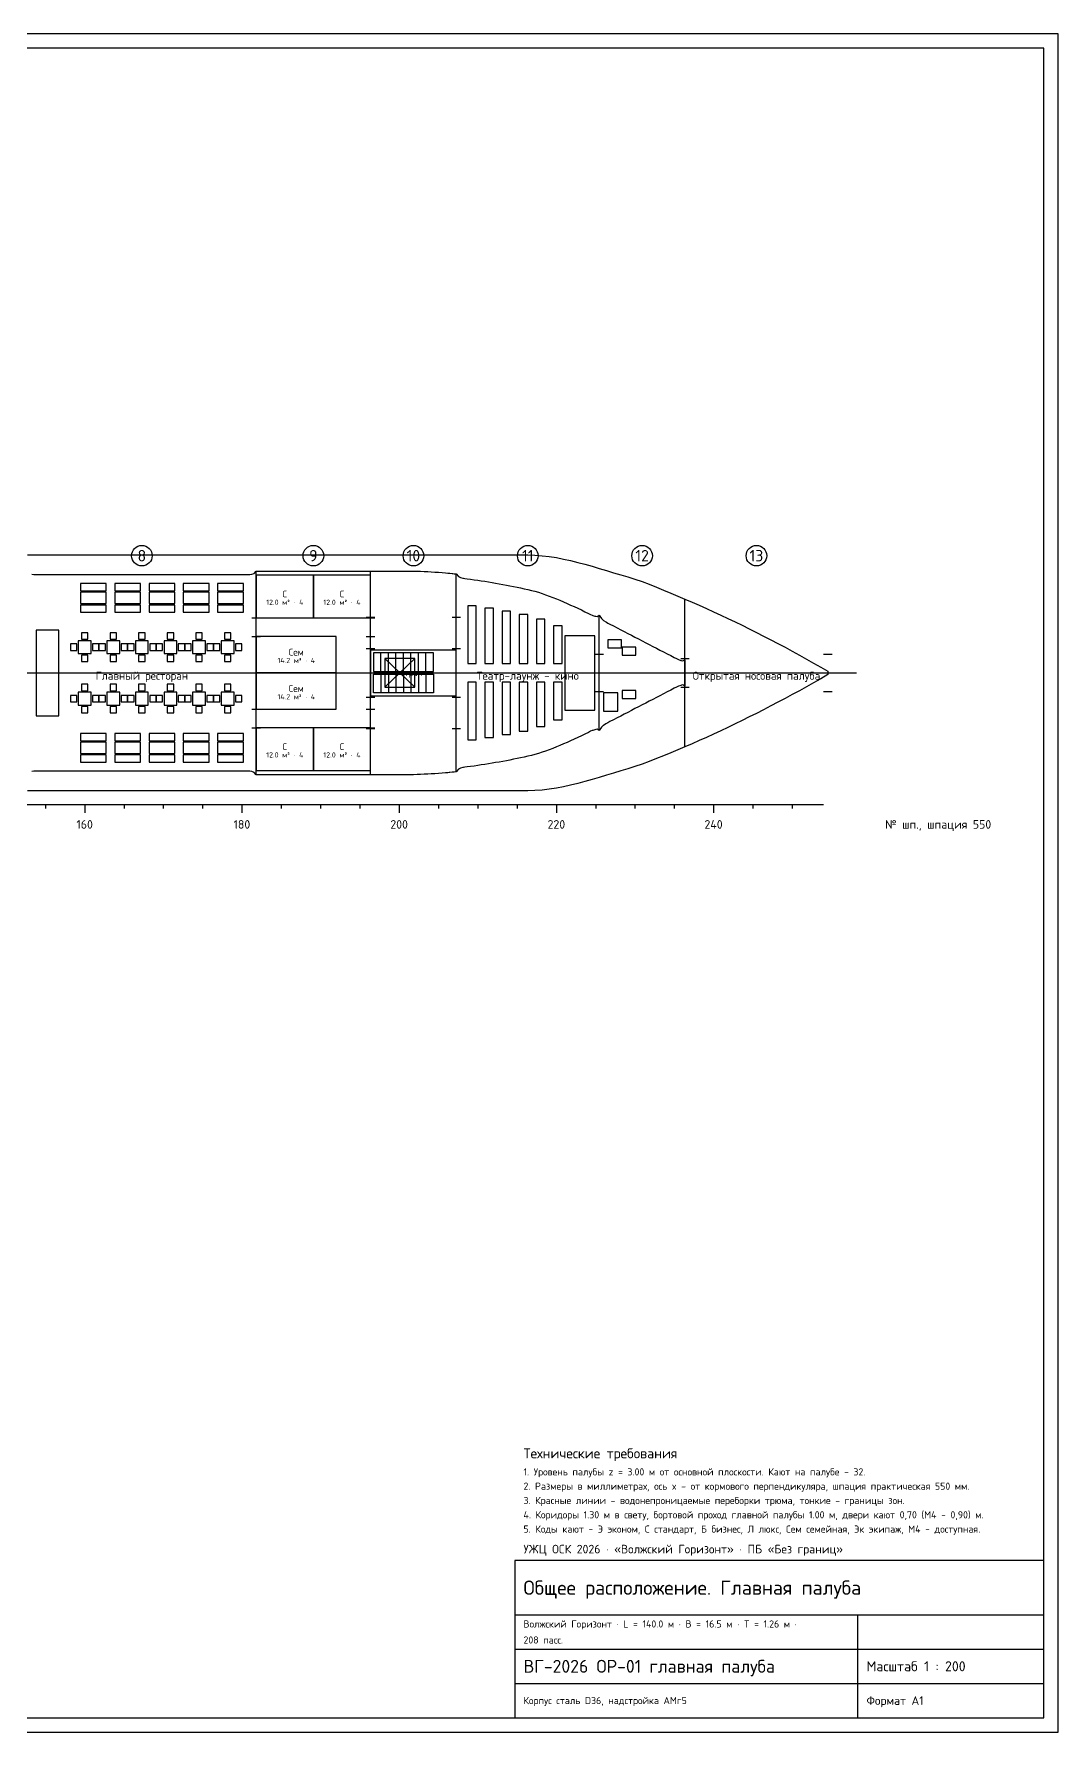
# Model space of a CAD drawing. Header units: millimetres. Extents: x -12100 to 156100, y -74100 to 44700.
# Drawn here: x 84450 to 156100, y -74100 to 44700 of the extents above; entities that cross this region are included whole.
import ezdxf
from ezdxf.enums import TextEntityAlignment as Align

# ---------------------------------------------------------------- set-up
doc = ezdxf.new("R2010")
doc.units = ezdxf.units.MM
doc.linetypes.add('CENTER', pattern=[5.08, 3.175, -0.635, 0.635, -0.635])
for name, color, linetype in [('00_РАМКА', 7, 'Continuous'), ('01_ОБШИВКА', 7, 'Continuous'), ('02_ПАЛУБЫ', 4, 'Continuous'), ('06_ПОМЕЩЕНИЯ', 8, 'Continuous'), ('07_ОСИ', 2, 'CENTER'), ('08_ТЕКСТ', 7, 'Continuous'), ('09_РАЗМЕРЫ', 6, 'Continuous'), ('11_КАЮТЫ', 30, 'Continuous'), ('12_ТРАПЫ_ЛИФТЫ', 6, 'Continuous'), ('14_МЕБЕЛЬ', 252, 'Continuous')]:
    doc.layers.add(name, color=color, linetype=linetype)
doc.styles.add('ГОСТ', font='isocpeur.ttf')

msp = doc.modelspace()

# ---------------------------------------------------------------- linework, layer by layer
at = {"layer": '00_РАМКА'}
for p, q in [((118100, -65900), (155100, -65900)), ((142100, -73100), (142100, -65900)), ((118100, -68300), (155100, -68300)), ((118100, -70700), (155100, -70700))]:
    msp.add_line(p, q, dxfattribs=at)
for points in [[(-12100, -74100), (156100, -74100), (156100, 44700), (-12100, 44700)], [(-8100, -73100), (155100, -73100), (155100, 43700), (-8100, 43700)], [(118100, -73100), (155100, -73100), (155100, -62100), (118100, -62100)]]:
    msp.add_lwpolyline(points, close=True, dxfattribs=at)
at = {"layer": '01_ОБШИВКА'}
msp.add_lwpolyline([(84000, 8250), (84500, 8250), (85000, 8250), (85500, 8250), (86000, 8250), (86500, 8250), (87000, 8250), (87500, 8250), (88000, 8250), (88500, 8250), (89000, 8250), (89500, 8250), (90000, 8250), (90500, 8250), (91000, 8250), (91500, 8250), (92000, 8250), (92500, 8250), (93000, 8250), (93500, 8250), (94000, 8250), (94500, 8250), (95000, 8250), (95500, 8250), (96000, 8250), (96500, 8250), (97000, 8250), (97500, 8250), (98000, 8250), (98500, 8250), (99000, 8250), (99500, 8250), (100000, 8250), (100500, 8250), (101000, 8250), (101500, 8250), (102000, 8250), (102500, 8250), (103000, 8250), (103500, 8250), (104000, 8250), (104500, 8250), (105000, 8250), (105500, 8250), (106000, 8250), (106500, 8250), (107000, 8250), (107500, 8250), (108000, 8250), (108500, 8250), (109000, 8250), (109500, 8250), (110000, 8250), (110500, 8250), (111000, 8250), (111500, 8250), (112000, 8250), (112500, 8250), (113000, 8250), (113500, 8250), (114000, 8250), (114500, 8250), (115000, 8250), (115500, 8250), (116000, 8250), (116500, 8250), (117000, 8250), (117500, 8250), (118000, 8250), (118500, 8250), (119000, 8250), (119500, 8237), (120000, 8200), (120500, 8141), (121000, 8062), (121500, 7966), (122000, 7856), (122500, 7732), (123000, 7599), (123500, 7457), (124000, 7310), (124500, 7160), (125000, 7008), (125500, 6859), (126000, 6712), (126500, 6558), (127000, 6385), (127500, 6198), (128000, 5999), (128500, 5794), (129000, 5585), (129500, 5378), (130000, 5169), (130500, 4954), (131000, 4734), (131500, 4509), (132000, 4280), (132500, 4048), (133000, 3813), (133500, 3574), (134000, 3330), (134500, 3082), (135000, 2830), (135500, 2574), (136000, 2315), (136500, 2053), (137000, 1788), (137500, 1519), (138000, 1246), (138500, 970), (139000, 690), (139500, 406), (140000, 119), (140000, -119), (139500, -406), (139000, -690), (138500, -970), (138000, -1246), (137500, -1519), (137000, -1788), (136500, -2053), (136000, -2315), (135500, -2574), (135000, -2830), (134500, -3082), (134000, -3330), (133500, -3574), (133000, -3813), (132500, -4048), (132000, -4280), (131500, -4509), (131000, -4734), (130500, -4954), (130000, -5169), (129500, -5378), (129000, -5585), (128500, -5794), (128000, -5999), (127500, -6198), (127000, -6385), (126500, -6558), (126000, -6712), (125500, -6859), (125000, -7008), (124500, -7160), (124000, -7310), (123500, -7457), (123000, -7599), (122500, -7732), (122000, -7856), (121500, -7966), (121000, -8062), (120500, -8141), (120000, -8200), (119500, -8237), (119000, -8250), (118500, -8250), (118000, -8250), (117500, -8250), (117000, -8250), (116500, -8250), (116000, -8250), (115500, -8250), (115000, -8250), (114500, -8250), (114000, -8250), (113500, -8250), (113000, -8250), (112500, -8250), (112000, -8250), (111500, -8250), (111000, -8250), (110500, -8250), (110000, -8250), (109500, -8250), (109000, -8250), (108500, -8250), (108000, -8250), (107500, -8250), (107000, -8250), (106500, -8250), (106000, -8250), (105500, -8250), (105000, -8250), (104500, -8250), (104000, -8250), (103500, -8250), (103000, -8250), (102500, -8250), (102000, -8250), (101500, -8250), (101000, -8250), (100500, -8250), (100000, -8250), (99500, -8250), (99000, -8250), (98500, -8250), (98000, -8250), (97500, -8250), (97000, -8250), (96500, -8250), (96000, -8250), (95500, -8250), (95000, -8250), (94500, -8250), (94000, -8250), (93500, -8250), (93000, -8250), (92500, -8250), (92000, -8250), (91500, -8250), (91000, -8250), (90500, -8250), (90000, -8250), (89500, -8250), (89000, -8250), (88500, -8250), (88000, -8250), (87500, -8250), (87000, -8250), (86500, -8250), (86000, -8250), (85500, -8250), (85000, -8250), (84500, -8250), (84000, -8250)], dxfattribs=at)
at = {"layer": '02_ПАЛУБЫ'}
msp.add_lwpolyline([(84300, 6907), (84450, 6882), (84500, 6877), (84600, 6874), (85000, 6874), (85500, 6874), (86000, 6874), (86500, 6874), (87000, 6874), (87500, 6874), (88000, 6874), (88500, 6874), (89000, 6874), (89500, 6874), (90000, 6874), (90500, 6874), (91000, 6874), (91500, 6874), (92000, 6874), (92500, 6874), (93000, 6874), (93500, 6874), (94000, 6874), (94500, 6874), (95000, 6874), (95500, 6874), (96000, 6874), (96500, 6874), (97000, 6874), (97500, 6874), (98000, 6874), (98500, 6874), (99000, 6874), (99400, 6874), (99500, 6877), (99550, 6882), (99700, 6907), (99850, 6959), (100000, 7124), (100150, 7124), (100300, 7124), (100450, 7124), (100500, 7124), (100600, 7124), (101000, 7124), (101500, 7124), (102000, 7124), (102500, 7124), (103000, 7124), (103500, 7124), (104000, 7124), (104500, 7124), (105000, 7124), (105500, 7124), (106000, 7124), (106500, 7124), (107000, 7124), (107500, 7124), (108000, 7124), (108500, 7124), (109000, 7124), (109500, 7124), (110000, 7124), (110250, 7124), (110500, 7124), (110750, 7124), (111000, 7121), (111250, 7115), (111500, 7107), (111750, 7096), (112000, 7084), (112250, 7070), (112500, 7053), (112750, 7035), (113000, 7016), (113250, 6994), (113400, 6981), (113500, 6972), (113550, 6967), (113700, 6952), (113750, 6947), (113850, 6937), (114000, 6921), (114150, 6739), (114250, 6690), (114300, 6671), (114450, 6627), (114500, 6617), (114600, 6601), (114750, 6583), (115000, 6550), (115250, 6516), (115500, 6481), (115750, 6444), (116000, 6406), (116250, 6366), (116500, 6324), (116750, 6281), (117000, 6237), (117250, 6191), (117500, 6144), (117750, 6095), (118000, 6045), (118250, 5993), (118500, 5940), (118750, 5885), (119000, 5828), (119250, 5771), (119500, 5711), (119750, 5639), (120000, 5557), (120250, 5470), (120500, 5377), (120750, 5281), (121000, 5180), (121250, 5077), (121500, 4970), (121750, 4861), (122000, 4749), (122250, 4635), (122500, 4519), (122750, 4401), (123000, 4282), (123250, 4161), (123400, 4087), (123500, 4042), (123550, 4022), (123700, 3973), (123750, 3961), (123850, 3949), (124000, 4040), (124150, 3799), (124250, 3711), (124300, 3672), (124450, 3570), (124500, 3540), (124600, 3486), (124750, 3409), (125000, 3281), (125250, 3152), (125500, 3023), (125750, 2893), (126000, 2764), (126250, 2634), (126500, 2503), (126750, 2373), (127000, 2243), (127250, 2113), (127500, 1983), (127750, 1854), (128000, 1724), (128250, 1595), (128500, 1466), (128750, 1336), (129000, 1207), (129250, 1077), (129400, 998), (129500, 949), (129550, 927), (129700, 872), (129750, 859), (129850, 842), (130000, 924), (130000, -924), (129850, -842), (129750, -859), (129700, -872), (129550, -927), (129500, -949), (129400, -998), (129250, -1077), (129000, -1207), (128750, -1336), (128500, -1466), (128250, -1595), (128000, -1724), (127750, -1854), (127500, -1983), (127250, -2113), (127000, -2243), (126750, -2373), (126500, -2503), (126250, -2634), (126000, -2764), (125750, -2893), (125500, -3023), (125250, -3152), (125000, -3281), (124750, -3409), (124600, -3486), (124500, -3540), (124450, -3570), (124300, -3672), (124250, -3711), (124150, -3799), (124000, -4040), (123850, -3949), (123750, -3961), (123700, -3973), (123550, -4022), (123500, -4042), (123400, -4087), (123250, -4161), (123000, -4282), (122750, -4401), (122500, -4519), (122250, -4635), (122000, -4749), (121750, -4861), (121500, -4970), (121250, -5077), (121000, -5180), (120750, -5281), (120500, -5377), (120250, -5470), (120000, -5557), (119750, -5639), (119500, -5711), (119250, -5771), (119000, -5828), (118750, -5885), (118500, -5940), (118250, -5993), (118000, -6045), (117750, -6095), (117500, -6144), (117250, -6191), (117000, -6237), (116750, -6281), (116500, -6324), (116250, -6366), (116000, -6406), (115750, -6444), (115500, -6481), (115250, -6516), (115000, -6550), (114750, -6583), (114600, -6601), (114500, -6617), (114450, -6627), (114300, -6671), (114250, -6690), (114150, -6739), (114000, -6921), (113850, -6937), (113750, -6947), (113700, -6952), (113550, -6967), (113500, -6972), (113400, -6981), (113250, -6994), (113000, -7016), (112750, -7035), (112500, -7053), (112250, -7070), (112000, -7084), (111750, -7096), (111500, -7107), (111250, -7115), (111000, -7121), (110750, -7124), (110500, -7124), (110250, -7124), (110000, -7124), (109500, -7124), (109000, -7124), (108500, -7124), (108000, -7124), (107500, -7124), (107000, -7124), (106500, -7124), (106000, -7124), (105500, -7124), (105000, -7124), (104500, -7124), (104000, -7124), (103500, -7124), (103000, -7124), (102500, -7124), (102000, -7124), (101500, -7124), (101000, -7124), (100600, -7124), (100500, -7124), (100450, -7124), (100300, -7124), (100150, -7124), (100000, -7124), (99850, -6959), (99700, -6907), (99550, -6882), (99500, -6877), (99400, -6874), (99000, -6874), (98500, -6874), (98000, -6874), (97500, -6874), (97000, -6874), (96500, -6874), (96000, -6874), (95500, -6874), (95000, -6874), (94500, -6874), (94000, -6874), (93500, -6874), (93000, -6874), (92500, -6874), (92000, -6874), (91500, -6874), (91000, -6874), (90500, -6874), (90000, -6874), (89500, -6874), (89000, -6874), (88500, -6874), (88000, -6874), (87500, -6874), (87000, -6874), (86500, -6874), (86000, -6874), (85500, -6874), (85000, -6874), (84600, -6874), (84500, -6877), (84450, -6882), (84300, -6907)], dxfattribs=at)
at = {"layer": '06_ПОМЕЩЕНИЯ'}
for p, q in [((100000, -7124), (100000, 7124)), ((100000, -7124), (100000, 7124)), ((108000, -7124), (108000, 7124)), ((108000, -7124), (108000, 7124)), ((114000, -6921), (114000, 6921)), ((114000, -6921), (114000, 6921)), ((130000, -5169), (130000, 5169)), ((99700, 3840), (100300, 3840)), ((107700, 3900), (108300, 3900)), ((107700, 3840), (108300, 3840)), ((113700, 3900), (114300, 3900)), ((124000, -4040), (124000, 4040)), ((124000, -4040), (124000, 4040)), ((99700, 2540), (100300, 2540)), ((107700, 2540), (108300, 2540)), ((107700, 1700), (108300, 1700)), ((113700, 1700), (114300, 1700)), ((123700, 1300), (124300, 1300)), ((139700, 1300), (140300, 1300)), ((129700, 1000), (130300, 1000)), ((130000, -924), (130000, 924)), ((129700, -1000), (130300, -1000)), ((107700, -1700), (108300, -1700)), ((113700, -1700), (114300, -1700)), ((123700, -1300), (124300, -1300)), ((139700, -1300), (140300, -1300)), ((99700, -2540), (100300, -2540)), ((107700, -2540), (108300, -2540)), ((99700, -3840), (100300, -3840)), ((107700, -3840), (108300, -3840)), ((107700, -3900), (108300, -3900)), ((113700, -3900), (114300, -3900))]:
    msp.add_line(p, q, dxfattribs=at)
for centre in [(92000, 8200), (104000, 8200), (111000, 8200), (119000, 8200), (127000, 8200), (135000, 8200)]:
    msp.add_circle(centre, 720, dxfattribs=at)
at = {"layer": '07_ОСИ'}
msp.add_line((-2000, 0), (142000, 0), dxfattribs=at)
at = {"layer": '09_РАЗМЕРЫ'}
for p, q in [((0, -9200), (139700, -9200)), ((85250, -9200), (85250, -9480)), ((88000, -9200), (88000, -9800)), ((90750, -9200), (90750, -9480)), ((93500, -9200), (93500, -9480)), ((96250, -9200), (96250, -9480)), ((99000, -9200), (99000, -9800)), ((101750, -9200), (101750, -9480)), ((104500, -9200), (104500, -9480)), ((107250, -9200), (107250, -9480)), ((110000, -9200), (110000, -9800)), ((112750, -9200), (112750, -9480)), ((115500, -9200), (115500, -9480)), ((118250, -9200), (118250, -9480)), ((121000, -9200), (121000, -9800)), ((123750, -9200), (123750, -9480)), ((126500, -9200), (126500, -9480)), ((129250, -9200), (129250, -9480)), ((132000, -9200), (132000, -9800)), ((134750, -9200), (134750, -9480)), ((137500, -9200), (137500, -9480))]:
    msp.add_line(p, q, dxfattribs=at)
at = {"layer": '11_КАЮТЫ'}
for points in [[(100000, 3840), (104000, 3840), (104000, 6840), (100000, 6840)], [(104000, 3840), (108000, 3840), (108000, 6840), (104000, 6840)], [(100000, 0), (105600, 0), (105600, 2540), (100000, 2540)], [(100000, -2540), (105600, -2540), (105600, 0), (100000, 0)], [(100000, -6840), (104000, -6840), (104000, -3840), (100000, -3840)], [(104000, -6840), (108000, -6840), (108000, -3840), (104000, -3840)]]:
    msp.add_lwpolyline(points, close=True, dxfattribs=at)
at = {"layer": '12_ТРАПЫ_ЛИФТЫ'}
for p, q in [((108725, 100), (108725, 1400)), ((109250, 100), (109250, 1400)), ((109775, 100), (109775, 1400)), ((110300, 100), (110300, 1400)), ((110825, 100), (110825, 1400)), ((111350, 100), (111350, 1400)), ((111875, 100), (111875, 1400)), ((109000, -1000), (111100, 1000)), ((109000, 1000), (111100, -1000)), ((108725, -100), (108725, -1400)), ((109250, -100), (109250, -1400)), ((109775, -100), (109775, -1400)), ((110300, -100), (110300, -1400)), ((110825, -100), (110825, -1400)), ((111350, -100), (111350, -1400)), ((111875, -100), (111875, -1400))]:
    msp.add_line(p, q, dxfattribs=at)
for points in [[(108000, -1600), (114000, -1600), (114000, 1600), (108000, 1600)], [(108200, 100), (112400, 100), (112400, 1400), (108200, 1400)], [(109000, -1000), (111100, -1000), (111100, 1000), (109000, 1000)], [(108200, -100), (112400, -100), (112400, -1400), (108200, -1400)]]:
    msp.add_lwpolyline(points, close=True, dxfattribs=at)
at = {"layer": '14_МЕБЕЛЬ'}
for points in [[(87700, 5744), (89500, 5744), (89500, 6244), (87700, 6244)], [(90100, 5744), (91900, 5744), (91900, 6244), (90100, 6244)], [(92500, 5744), (94300, 5744), (94300, 6244), (92500, 6244)], [(94900, 5744), (96700, 5744), (96700, 6244), (94900, 6244)], [(97300, 5744), (99100, 5744), (99100, 6244), (97300, 6244)], [(87700, 4844), (89500, 4844), (89500, 5644), (87700, 5644)], [(90100, 4844), (91900, 4844), (91900, 5644), (90100, 5644)], [(92500, 4844), (94300, 4844), (94300, 5644), (92500, 5644)], [(94900, 4844), (96700, 4844), (96700, 5644), (94900, 5644)], [(97300, 4844), (99100, 4844), (99100, 5644), (97300, 5644)], [(87700, 4244), (89500, 4244), (89500, 4744), (87700, 4744)], [(90100, 4244), (91900, 4244), (91900, 4744), (90100, 4744)], [(92500, 4244), (94300, 4244), (94300, 4744), (92500, 4744)], [(94900, 4244), (96700, 4244), (96700, 4744), (94900, 4744)], [(97300, 4244), (99100, 4244), (99100, 4744), (97300, 4744)], [(114800, 650), (115400, 650), (115400, 4693), (114800, 4693)], [(116000, 650), (116600, 650), (116600, 4521), (116000, 4521)], [(117200, 650), (117800, 650), (117800, 4315), (117200, 4315)], [(118400, 650), (119000, 650), (119000, 4075), (118400, 4075)], [(119600, 650), (120200, 650), (120200, 3750), (119600, 3750)], [(84600, -3000), (86200, -3000), (86200, 3000), (84600, 3000)], [(87775, 2350), (88225, 2350), (88225, 2800), (87775, 2800)], [(89775, 2350), (90225, 2350), (90225, 2800), (89775, 2800)], [(91775, 2350), (92225, 2350), (92225, 2800), (91775, 2800)], [(93775, 2350), (94225, 2350), (94225, 2800), (93775, 2800)], [(95775, 2350), (96225, 2350), (96225, 2800), (95775, 2800)], [(97775, 2350), (98225, 2350), (98225, 2800), (97775, 2800)], [(120800, 650), (121400, 650), (121400, 3288), (120800, 3288)], [(121600, -2600), (123700, -2600), (123700, 2600), (121600, 2600)], [(87000, 1575), (87450, 1575), (87450, 2025), (87000, 2025)], [(87550, 1350), (88450, 1350), (88450, 2250), (87550, 2250)], [(87775, 800), (88225, 800), (88225, 1250), (87775, 1250)], [(88550, 1575), (89000, 1575), (89000, 2025), (88550, 2025)], [(89000, 1575), (89450, 1575), (89450, 2025), (89000, 2025)], [(89550, 1350), (90450, 1350), (90450, 2250), (89550, 2250)], [(89775, 800), (90225, 800), (90225, 1250), (89775, 1250)], [(90550, 1575), (91000, 1575), (91000, 2025), (90550, 2025)], [(91000, 1575), (91450, 1575), (91450, 2025), (91000, 2025)], [(91550, 1350), (92450, 1350), (92450, 2250), (91550, 2250)], [(91775, 800), (92225, 800), (92225, 1250), (91775, 1250)], [(92550, 1575), (93000, 1575), (93000, 2025), (92550, 2025)], [(93000, 1575), (93450, 1575), (93450, 2025), (93000, 2025)], [(93550, 1350), (94450, 1350), (94450, 2250), (93550, 2250)], [(93775, 800), (94225, 800), (94225, 1250), (93775, 1250)], [(94550, 1575), (95000, 1575), (95000, 2025), (94550, 2025)], [(95000, 1575), (95450, 1575), (95450, 2025), (95000, 2025)], [(95550, 1350), (96450, 1350), (96450, 2250), (95550, 2250)], [(95775, 800), (96225, 800), (96225, 1250), (95775, 1250)], [(96550, 1575), (97000, 1575), (97000, 2025), (96550, 2025)], [(97000, 1575), (97450, 1575), (97450, 2025), (97000, 2025)], [(97550, 1350), (98450, 1350), (98450, 2250), (97550, 2250)], [(97775, 800), (98225, 800), (98225, 1250), (97775, 1250)], [(98550, 1575), (99000, 1575), (99000, 2025), (98550, 2025)], [(124600, 1757), (125550, 1757), (125550, 2307), (124600, 2307)], [(125600, 1244), (126550, 1244), (126550, 1794), (125600, 1794)], [(87775, -1250), (88225, -1250), (88225, -800), (87775, -800)], [(89775, -1250), (90225, -1250), (90225, -800), (89775, -800)], [(91775, -1250), (92225, -1250), (92225, -800), (91775, -800)], [(93775, -1250), (94225, -1250), (94225, -800), (93775, -800)], [(95775, -1250), (96225, -1250), (96225, -800), (95775, -800)], [(97775, -1250), (98225, -1250), (98225, -800), (97775, -800)], [(114800, -4693), (115400, -4693), (115400, -650), (114800, -650)], [(116000, -4521), (116600, -4521), (116600, -650), (116000, -650)], [(117200, -4315), (117800, -4315), (117800, -650), (117200, -650)], [(118400, -4075), (119000, -4075), (119000, -650), (118400, -650)], [(119600, -3750), (120200, -3750), (120200, -650), (119600, -650)], [(120800, -3288), (121400, -3288), (121400, -650), (120800, -650)], [(87000, -2025), (87450, -2025), (87450, -1575), (87000, -1575)], [(87550, -2250), (88450, -2250), (88450, -1350), (87550, -1350)], [(87775, -2800), (88225, -2800), (88225, -2350), (87775, -2350)], [(88550, -2025), (89000, -2025), (89000, -1575), (88550, -1575)], [(89000, -2025), (89450, -2025), (89450, -1575), (89000, -1575)], [(89550, -2250), (90450, -2250), (90450, -1350), (89550, -1350)], [(89775, -2800), (90225, -2800), (90225, -2350), (89775, -2350)], [(90550, -2025), (91000, -2025), (91000, -1575), (90550, -1575)], [(91000, -2025), (91450, -2025), (91450, -1575), (91000, -1575)], [(91550, -2250), (92450, -2250), (92450, -1350), (91550, -1350)], [(91775, -2800), (92225, -2800), (92225, -2350), (91775, -2350)], [(92550, -2025), (93000, -2025), (93000, -1575), (92550, -1575)], [(93000, -2025), (93450, -2025), (93450, -1575), (93000, -1575)], [(93550, -2250), (94450, -2250), (94450, -1350), (93550, -1350)], [(93775, -2800), (94225, -2800), (94225, -2350), (93775, -2350)], [(94550, -2025), (95000, -2025), (95000, -1575), (94550, -1575)], [(95000, -2025), (95450, -2025), (95450, -1575), (95000, -1575)], [(95550, -2250), (96450, -2250), (96450, -1350), (95550, -1350)], [(95775, -2800), (96225, -2800), (96225, -2350), (95775, -2350)], [(96550, -2025), (97000, -2025), (97000, -1575), (96550, -1575)], [(97000, -2025), (97450, -2025), (97450, -1575), (97000, -1575)], [(97550, -2250), (98450, -2250), (98450, -1350), (97550, -1350)], [(97775, -2800), (98225, -2800), (98225, -2350), (97775, -2350)], [(98550, -2025), (99000, -2025), (99000, -1575), (98550, -1575)], [(124300, -2684), (125300, -2684), (125300, -1400), (124300, -1400)], [(125600, -1794), (126550, -1794), (126550, -1244), (125600, -1244)], [(87700, -4744), (89500, -4744), (89500, -4244), (87700, -4244)], [(90100, -4744), (91900, -4744), (91900, -4244), (90100, -4244)], [(92500, -4744), (94300, -4744), (94300, -4244), (92500, -4244)], [(94900, -4744), (96700, -4744), (96700, -4244), (94900, -4244)], [(97300, -4744), (99100, -4744), (99100, -4244), (97300, -4244)], [(87700, -5644), (89500, -5644), (89500, -4844), (87700, -4844)], [(87700, -6244), (89500, -6244), (89500, -5744), (87700, -5744)], [(90100, -5644), (91900, -5644), (91900, -4844), (90100, -4844)], [(90100, -6244), (91900, -6244), (91900, -5744), (90100, -5744)], [(92500, -5644), (94300, -5644), (94300, -4844), (92500, -4844)], [(92500, -6244), (94300, -6244), (94300, -5744), (92500, -5744)], [(94900, -5644), (96700, -5644), (96700, -4844), (94900, -4844)], [(94900, -6244), (96700, -6244), (96700, -5744), (94900, -5744)], [(97300, -5644), (99100, -5644), (99100, -4844), (97300, -4844)], [(97300, -6244), (99100, -6244), (99100, -5744), (97300, -5744)]]:
    msp.add_lwpolyline(points, close=True, dxfattribs=at)

# ---------------------------------------------------------------- texts
at = {"layer": '06_ПОМЕЩЕНИЯ', "style": 'ГОСТ'}
for s, height, p in [('8', 800, (92000, 8200)), ('9', 800, (104000, 8200)), ('10', 800, (111000, 8200)), ('11', 800, (119000, 8200)), ('12', 800, (127000, 8200)), ('13', 800, (135000, 8200)), ('Главный ресторан', 560, (92000, -200)), ('Театр-лаунж - кино', 560, (119000, -200)), ('Открытая носовая палуба', 560, (135000, -200))]:
    msp.add_text(s, height=height, dxfattribs=at).set_placement(p, align=Align.MIDDLE_CENTER)
at = {"layer": '08_ТЕКСТ', "style": 'ГОСТ'}
for s, height, p in [('Технические требования', 700, (118700, -54600)), ('1. Уровень палубы z = 3.00 м от основной плоскости. Кают на палубе - 32.', 500, (118700, -55900)), ('2. Размеры в миллиметрах, ось x - от кормового перпендикуляра, шпация практическая 550 мм.', 500, (118700, -56900)), ('3. Красные линии - водонепроницаемые переборки трюма, тонкие - границы зон.', 500, (118700, -57900)), ('4. Коридоры 1.30 м в свету, бортовой проход главной палубы 1.00 м, двери кают 0,70 (М4 - 0,90) м.', 500, (118700, -58900)), ('5. Коды кают - Э эконом, С стандарт, Б бизнес, Л люкс, Сем семейная, Эк экипаж, М4 - доступная.', 500, (118700, -59900)), ('УЖЦ ОСК 2026 · «Волжский Горизонт» · ПБ «Без границ»', 600, (118700, -61300)), ('Общее расположение. Главная палуба', 1000, (118700, -64000)), ('Волжский Горизонт · L = 140.0 м · B = 16.5 м · T = 1.26 м ·', 500, (118700, -66540)), ('208 пасс.', 500, (118700, -67660)), ('ВГ-2026 ОР-01 главная палуба', 900, (118700, -69500)), ('Масштаб 1 : 200', 700, (142700, -69500)), ('Корпус сталь D36, надстройка АМг5', 500, (118700, -71900)), ('Формат A1', 600, (142700, -71900))]:
    msp.add_text(s, height=height, dxfattribs=at).set_placement(p, align=Align.MIDDLE_LEFT)
at = {"layer": '09_РАЗМЕРЫ', "style": 'ГОСТ'}
for s, p in [('160', (88000, -10600)), ('180', (99000, -10600)), ('200', (110000, -10600)), ('220', (121000, -10600)), ('240', (132000, -10600))]:
    msp.add_text(s, height=600, dxfattribs=at).set_placement(p, align=Align.MIDDLE_CENTER)
msp.add_text('№ шп., шпация 550', height=600, dxfattribs=at).set_placement((144000, -10600), align=Align.MIDDLE_LEFT)
at = {"layer": '11_КАЮТЫ', "style": 'ГОСТ'}
for s, height, p in [('12.0 м² · 4', 360, (102000, 4940)), ('С', 480, (102000, 5520)), ('12.0 м² · 4', 360, (106000, 4940)), ('С', 480, (106000, 5520)), ('Сем', 480, (102800, 1450)), ('14.2 м² · 4', 360, (102800, 870)), ('Сем', 480, (102800, -1090)), ('14.2 м² · 4', 360, (102800, -1670)), ('12.0 м² · 4', 360, (102000, -5740)), ('С', 480, (102000, -5160)), ('12.0 м² · 4', 360, (106000, -5740)), ('С', 480, (106000, -5160))]:
    msp.add_text(s, height=height, dxfattribs=at).set_placement(p, align=Align.MIDDLE_CENTER)
at = {"layer": '12_ТРАПЫ_ЛИФТЫ', "style": 'ГОСТ'}
msp.add_text('трап', height=440, dxfattribs=at).set_placement((111000, 0), align=Align.MIDDLE_CENTER)

doc.saveas('drawing.dxf')
